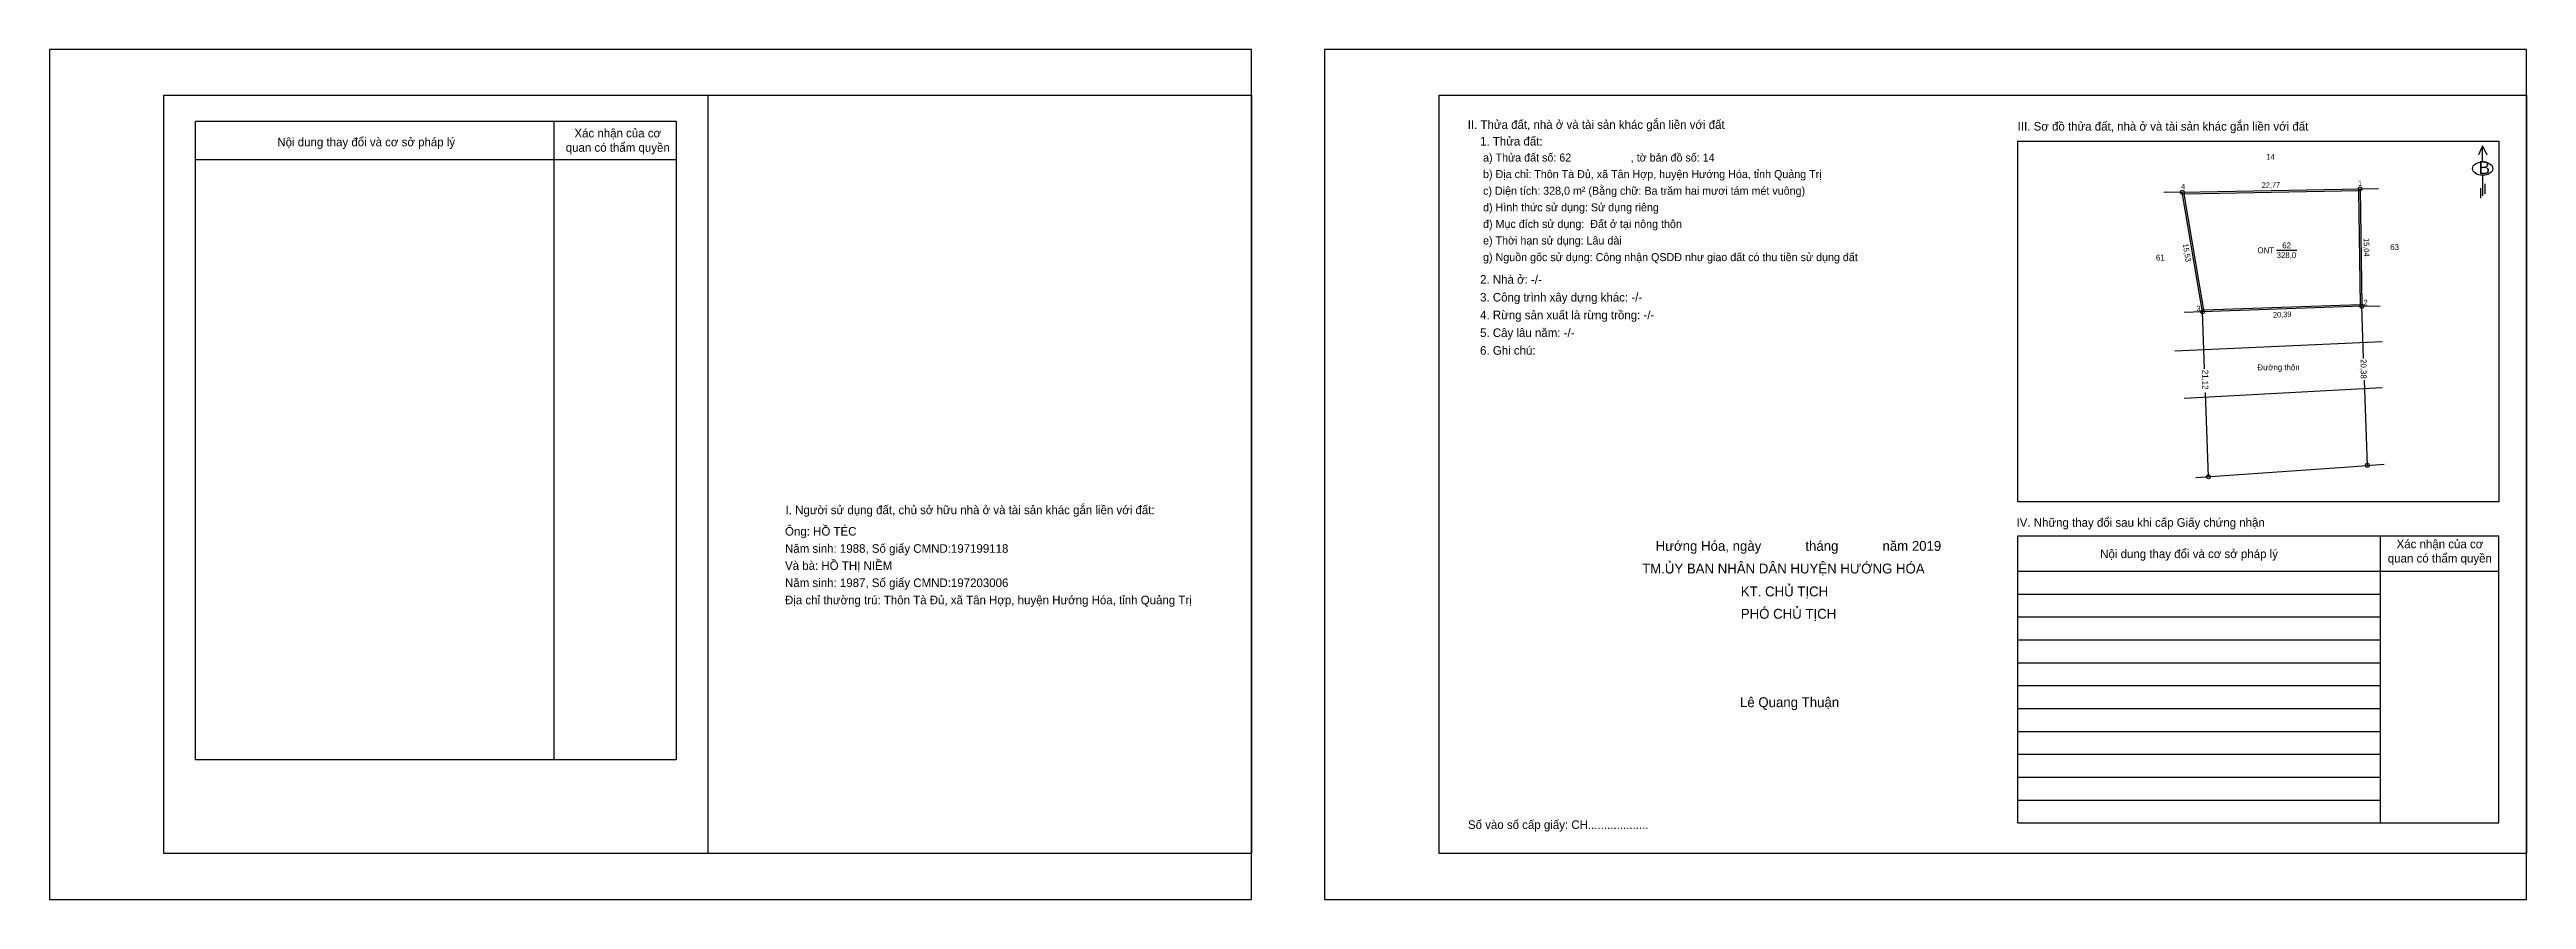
# Model space of a CAD drawing. Extents: x 553560 to 553877, y 1840375 to 1840484.
import ezdxf

# ---------------------------------------------------------------- set-up
doc = ezdxf.new("R2010")
doc.units = 0
for name, color, linetype in [('CanhThua', 7, 'Continuous'), ('ChieuDaiCanhThua', 7, 'Continuous'), ('Khung', 7, 'Continuous'), ('KhungInTrang1', 7, 'Continuous'), ('KhungInTrang2', 7, 'Continuous'), ('Level 1', 7, 'Continuous'), ('Level 2', 7, 'Continuous'), ('Level 22', 7, 'Continuous'), ('Level 23', 7, 'Continuous'), ('MocDinhThua', 7, 'Continuous'), ('NhanDiaChinhThua', 7, 'Continuous'), ('NhanTuCan', 7, 'Continuous'), ('ON', 7, 'Continuous'), ('RauThua', 7, 'Continuous'), ('SoHieuDinhThua', 7, 'Continuous'), ('Template', 7, 'Continuous'), ('ThongTin', 7, 'Continuous')]:
    doc.layers.add(name, color=color, linetype=linetype)

msp = doc.modelspace()

# ---------------------------------------------------------------- linework, layer by layer
at = {"layer": 'CanhThua'}
for p, q in [((553833.31, 1840465.55), (553856.08, 1840465.99)), ((553835.91, 1840450.24), (553833.31, 1840465.55)), ((553856.08, 1840465.99), (553856.29, 1840450.95)), ((553856.29, 1840450.95), (553835.91, 1840450.24))]:
    msp.add_line(p, q, dxfattribs=at)
at = {"layer": 'Khung'}
for p, q in [((553738.17, 1840477.96), (553877.37, 1840477.96)), ((553738.17, 1840380.89), (553738.17, 1840477.96)), ((553812.27, 1840425.91), (553812.27, 1840472.1)), ((553812.27, 1840472.1), (553873.81, 1840472.1)), ((553873.81, 1840472.1), (553873.81, 1840425.91)), ((553873.81, 1840425.91), (553812.27, 1840425.91))]:
    msp.add_line(p, q, dxfattribs=at)
msp.add_lwpolyline([(553714.15, 1840380.89), (553574.95, 1840380.89), (553574.95, 1840477.96), (553714.15, 1840477.96)], close=True, dxfattribs=at)
for points in [[(553644.55, 1840477.96), (553644.55, 1840380.89)], [(553877.37, 1840477.96), (553877.37, 1840380.89), (553738.17, 1840380.89)]]:
    msp.add_lwpolyline(points, dxfattribs=at)
at = {"layer": 'KhungInTrang1'}
msp.add_lwpolyline([(553560.3, 1840483.82), (553560.3, 1840375.02), (553714.15, 1840375.02), (553714.15, 1840483.82)], close=True, dxfattribs=at)
at = {"layer": 'KhungInTrang2'}
msp.add_lwpolyline([(553723.52, 1840483.82), (553723.52, 1840375.02), (553877.37, 1840375.02), (553877.37, 1840483.82)], close=True, dxfattribs=at)
at = {"layer": 'Level 1'}
for p, q in [((553836.16, 1840442.95), (553835.91, 1840450.24)), ((553856.52, 1840444.26), (553856.29, 1840450.95)), ((553836.65, 1840429.13), (553836.27, 1840439.9)), ((553857, 1840430.59), (553856.62, 1840441.51))]:
    msp.add_line(p, q, dxfattribs=at)
at = {"layer": 'Level 2'}
msp.add_lwpolyline([(553856.09, 1840451.14), (553836.08, 1840450.45), (553833.55, 1840465.35), (553855.88, 1840465.79)], close=True, dxfattribs=at)
at = {"layer": 'Level 22'}
for points in [[(553832.37, 1840445.23), (553858.91, 1840446.45)], [(553833.54, 1840439.18), (553858.88, 1840440.55)]]:
    msp.add_lwpolyline(points, dxfattribs=at)
at = {"layer": 'Level 23'}
msp.add_line((553835.04, 1840429.02), (553854.67, 1840430.42), dxfattribs=at)
msp.add_lwpolyline([(553854.67, 1840430.42), (553859.17, 1840430.74)], dxfattribs=at)
at = {"layer": 'MocDinhThua'}
for centre in [(553833.31, 1840465.55), (553856.08, 1840465.99), (553835.91, 1840450.24), (553856.29, 1840450.95), (553857, 1840430.59), (553836.65, 1840429.13)]:
    msp.add_circle(centre, 0.25, dxfattribs=at)
at = {"layer": 'NhanDiaChinhThua'}
msp.add_line((553845.38, 1840458.12), (553847.96, 1840458.12), dxfattribs=at)
at = {"layer": 'ON'}
for p, q in [((553578.98, 1840474.66), (553640.52, 1840474.66)), ((553578.98, 1840392.89), (553578.98, 1840474.66)), ((553640.52, 1840474.66), (553640.52, 1840392.89)), ((553578.98, 1840469.75), (553640.52, 1840469.75)), ((553812.27, 1840421.57), (553873.81, 1840421.57)), ((553858.63, 1840421.57), (553858.63, 1840384.83)), ((553812.27, 1840417.05), (553873.81, 1840417.05)), ((553812.27, 1840414.12), (553858.63, 1840414.12)), ((553812.27, 1840411.19), (553858.63, 1840411.19)), ((553812.27, 1840408.26), (553858.63, 1840408.26)), ((553812.27, 1840405.33), (553858.63, 1840405.33)), ((553812.27, 1840402.4), (553858.63, 1840402.4)), ((553812.27, 1840399.47), (553858.63, 1840399.47)), ((553812.27, 1840396.54), (553858.63, 1840396.54)), ((553812.27, 1840393.61), (553858.63, 1840393.61)), ((553812.27, 1840390.68), (553858.63, 1840390.68)), ((553812.27, 1840387.74), (553858.63, 1840387.74))]:
    msp.add_line(p, q, dxfattribs=at)
for points in [[(553624.87, 1840474.66), (553624.87, 1840392.89)], [(553812.27, 1840384.83), (553812.27, 1840421.57)], [(553873.81, 1840384.83), (553873.81, 1840421.57)], [(553640.52, 1840392.89), (553578.98, 1840392.89)]]:
    msp.add_lwpolyline(points, dxfattribs=at)
at = {"layer": 'RauThua'}
for p, q in [((553833.31, 1840465.55), (553830.96, 1840465.5)), ((553856.08, 1840465.99), (553858.43, 1840466.04)), ((553835.91, 1840450.24), (553833.56, 1840450.16)), ((553856.29, 1840450.95), (553858.64, 1840451.03))]:
    msp.add_line(p, q, dxfattribs=at)
at = {"layer": 'Template'}
for p, q in [((553871.75, 1840471.51), (553871.21, 1840470.35)), ((553871.75, 1840469.44), (553871.75, 1840471.51)), ((553871.75, 1840471.51), (553872.28, 1840470.35)), ((553871.48, 1840466.09), (553871.48, 1840464.81)), ((553871.76, 1840467.73), (553871.76, 1840465.11)), ((553872.05, 1840466.63), (553872.05, 1840465.36)), ((553812.27, 1840384.83), (553873.81, 1840384.83))]:
    msp.add_line(p, q, dxfattribs=at)
msp.add_ellipse((553871.76, 1840468.58), major_axis=(1.3, 0), ratio=0.655849, dxfattribs=at)

# ---------------------------------------------------------------- texts
at = {"layer": 'ChieuDaiCanhThua'}
for s, rotation, p in [('22,77', 1.107, (553843.48, 1840466.1)), ('15,53', 279.6382, (553833.36, 1840458.91)), ('15,04', 270.8, (553856.52, 1840459.68)), ('20,39', 1.9953, (553844.93, 1840449.5))]:
    msp.add_text(s, height=0.705, rotation=rotation, dxfattribs=at).set_placement(p)
at = {"layer": 'NhanDiaChinhThua'}
for s, p in [('ONT', (553842.93, 1840457.74)), ('62', (553846.11, 1840458.37)), ('328,0', (553845.38, 1840457.12))]:
    msp.add_text(s, height=0.752, dxfattribs=at).set_placement(p)
at = {"layer": 'NhanTuCan'}
for s, p in [('14', (553844.05, 1840469.7)), ('63', (553859.93, 1840458.15)), ('61', (553829.94, 1840456.81)), ('Đường thôn', (553842.92, 1840442.76))]:
    msp.add_text(s, height=0.752, dxfattribs=at).set_placement(p)
for s, p in [('21,12', (553835.89, 1840442.82)), ('20,38', (553856.14, 1840444.19))]:
    msp.add_text(s, height=0.752, rotation=270, dxfattribs=at).set_placement(p)
at = {"layer": 'ON'}
for s, height, p in [('Nội dung thay đổi và cơ sở pháp lý', 1.0989, (553589.46, 1840471.43)), ('quan có thẩm quyền', 1.0989, (553626.38, 1840470.73)), ('Xác nhận của cơ ', 1.0989, (553627.49, 1840472.57)), ('I. Người sử dụng đất, chủ sở hữu nhà ở và tài sản khác gắn liền với đất:', 1.0989, (553654.52, 1840424.34)), ('IV. Những thay đổi sau khi cấp Giấy chứng nhận', 1.0989, (553812.09, 1840422.73)), ('Xác nhận của cơ ', 1.0989, (553860.74, 1840419.98)), ('Nội dung thay đổi và cơ sở pháp lý', 1.0989, (553822.8, 1840418.72)), ('quan có thẩm quyền', 1.0989, (553859.62, 1840418.15)), ('Lê Quang Thuận', 1.2651, (553776.69, 1840399.64))]:
    msp.add_text(s, height=height, dxfattribs=at).set_placement(p)
at = {"layer": 'SoHieuDinhThua'}
for s, p in [('4', (553833.17, 1840465.92)), ('1', (553855.8, 1840466.34)), ('3', (553835.11, 1840450.33)), ('2', (553856.52, 1840451.08))]:
    msp.add_text(s, height=0.705, dxfattribs=at).set_placement(p)
at = {"layer": 'Template'}
for s, height, p in [('II. Thửa đất, nhà ở và tài sản khác gắn liền với đất', 1.0989, (553741.84, 1840473.66)), ('III. Sơ đồ thửa đất, nhà ở và tài sản khác gắn liền với đất', 1.0989, (553812.24, 1840473.44)), ('B', 1.65, (553871.23, 1840467.88)), ('Hướng Hóa, ngày            tháng            năm 2019', 1.2651, (553765.89, 1840419.65)), ('TM.ỦY BAN NHÂN DÂN HUYỆN HƯỚNG HÓA', 1.2651, (553764.16, 1840416.75)), ('KT. CHỦ TỊCH', 1.2651, (553776.8, 1840413.82)), ('PHÓ CHỦ TỊCH', 1.2651, (553776.8, 1840410.96)), ('Số vào sổ cấp giấy: CH...................', 1.0989, (553741.87, 1840384.05))]:
    msp.add_text(s, height=height, dxfattribs=at).set_placement(p)
at = {"layer": 'ThongTin'}
for s, height, p in [('1. Thửa đất: ', 1.0989, (553743.42, 1840471.53)), (' a) Thửa đất số: 62                    , tờ bản đồ số: 14', 1.0256, (553743.42, 1840469.48)), (' b) Địa chỉ: Thôn Tà Đủ, xã Tân Hợp, huyện Hướng Hóa, tỉnh Quảng Trị', 1.0256, (553743.42, 1840467.36)), (' c) Diện tích: 328,0 m² (Bằng chữ: Ba trăm hai mươi tám mét vuông)', 1.0256, (553743.42, 1840465.23)), (' d) Hình thức sử dụng: Sử dụng riêng', 1.0256, (553743.42, 1840463.11)), (' đ) Mục đích sử dụng:  Đất ở tại nông thôn', 1.0256, (553743.42, 1840460.98)), (' e) Thời hạn sử dụng: Lâu dài', 1.0256, (553743.42, 1840458.86)), (' g) Nguồn gốc sử dụng: Công nhận QSDĐ như giao đất có thu tiền sử dụng đất', 1.0256, (553743.42, 1840456.73)), ('3. Công trình xây dựng khác: -/-', 1.0989, (553743.42, 1840451.56)), ('2. Nhà ở: -/-', 1.0989, (553743.42, 1840453.84)), ('4. Rừng sản xuất là rừng trồng: -/-', 1.0989, (553743.42, 1840449.29)), ('5. Cây lâu năm: -/-', 1.0989, (553743.42, 1840447.02)), ('6. Ghi chú:', 1.0989, (553743.42, 1840444.75)), ('Ông: HỒ TÉC', 1.0989, (553654.45, 1840421.6)), ('Năm sinh: 1988, Số giấy CMND:197199118', 1.0989, (553654.45, 1840419.4)), ('Và bà: HỒ THỊ NIỀM', 1.0989, (553654.45, 1840417.21)), ('Năm sinh: 1987, Số giấy CMND:197203006', 1.0989, (553654.45, 1840415.01)), ('Địa chỉ thường trú: Thôn Tà Đủ, xã Tân Hợp, huyện Hướng Hóa, tỉnh Quảng Trị', 1.0989, (553654.45, 1840412.81))]:
    msp.add_text(s, height=height, dxfattribs=at).set_placement(p)

doc.saveas('drawing.dxf')
